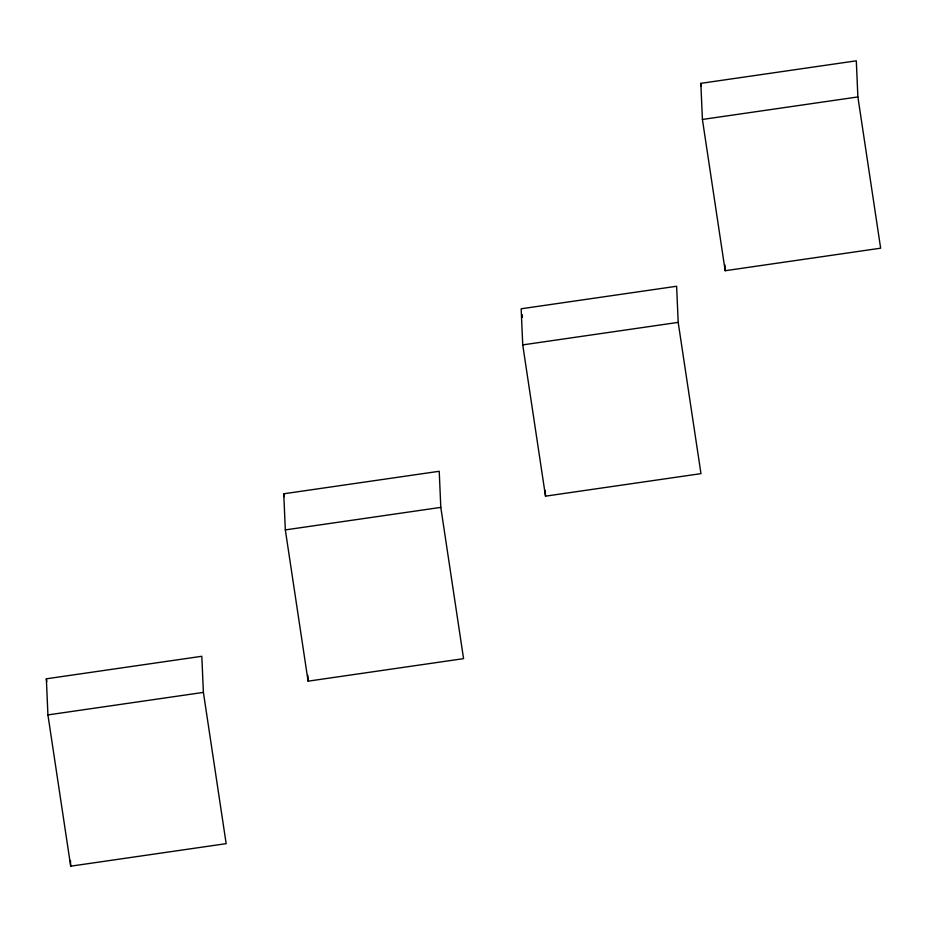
<?xml version="1.0" encoding="UTF-8"?>
<svg xmlns="http://www.w3.org/2000/svg" width="927" height="927" viewBox="0 0 927 927"><rect width="100%" height="100%" fill="white"/><g stroke="black" fill="none" stroke-linecap="round" stroke-linejoin="round"><path stroke-width="1.39" d="M700.835 83.349L856.305 60.823L857.881 96.941L880.65 248.193L725.181 270.719L702.411 119.456L700.835 83.349L701.264 86.199M702.411 119.456L857.881 96.941M522.735 344.89L678.193 322.376L676.617 286.258L521.159 308.784L522.735 344.89L545.505 496.154L700.974 473.639L678.193 322.376M283.755 493.79L439.224 471.275L440.8 507.382L463.57 658.645L308.1 681.171L285.331 529.908L283.755 493.79L284.183 496.652M285.331 529.908L440.8 507.382M46.35 678.807L201.819 656.281L203.395 692.399L226.165 843.651L70.695 866.177L47.926 714.914L46.35 678.807L46.779 681.658M47.926 714.914L203.395 692.399M522.017 314.485L522.446 317.347M724.926 264.937L725.181 270.719M545.25 490.383L545.505 496.154M307.845 675.389L308.1 681.171M70.452 860.395L70.695 866.177"/></g></svg>
